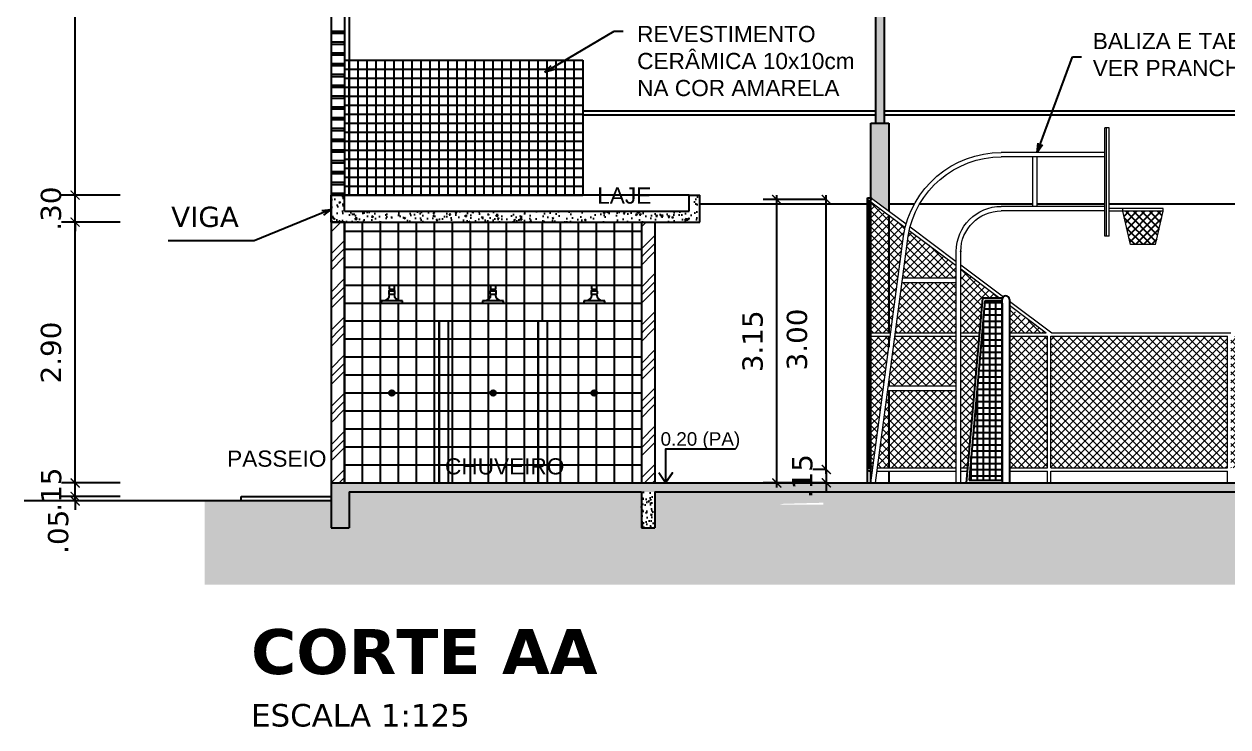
# Model space of a CAD drawing. Header units: inches. Extents: x -64 to 509, y -100 to 268.
# Drawn here: x -11.22 to 2.16, y -71.11 to -63.29 of the extents above; entities that cross this region are included whole.
import ezdxf
from ezdxf.enums import TextEntityAlignment as Align

# ---------------------------------------------------------------- set-up
doc = ezdxf.new("R2010")
doc.units = ezdxf.units.IN
doc.header["$MEASUREMENT"] = 0
doc.header["$PDMODE"] = 35
for name, color, linetype in [('0_COR', 1, 'Continuous'), ('ALAMBRADO', 2, 'Continuous'), ('ALVENARIA', 4, 'Continuous'), ('ARQ_ALVENARIA', 1, 'Continuous'), ('ARQ_COBERTA', 2, 'Continuous'), ('ARQ_HIDRO', 4, 'Continuous'), ('ARQ_REBOCO', 4, 'Continuous'), ('ARQ_VISTA0', 8, 'Continuous'), ('ARQ_VISTA1', 1, 'Continuous'), ('COTA', 1, 'Continuous'), ('COTAS', 1, 'Continuous'), ('ESQUADRIA', 2, 'Continuous'), ('HACHURA', 1, 'Continuous'), ('LINHA', 1, 'Continuous'), ('Nivel', 2, 'Continuous'), ('TXAMB', 2, 'Continuous'), ('VISTA', 1, 'Continuous'), ('VISTA2', 3, 'Continuous')]:
    doc.layers.add(name, color=color, linetype=linetype)
doc.layers.add('HAT', color=8, linetype='Continuous', lineweight=15)
doc.styles.add('AMB125', font='verdana.ttf')
doc.styles.add('ARIAL', font='arial.ttf')
doc.styles.add('ROMANS', font='arial.ttf')
doc.styles.get("Standard").update_dxf_attribs({"font": 'verdana.ttf'})
doc.dimstyles.new('COTA125$0', dxfattribs={"dimtxt": 0.225, "dimasz": 0.1, "dimexe": 0.15, "dimexo": 0.5, "dimgap": 0.15, "dimtad": 1, "dimzin": 4, "dimdsep": 46, "dimtxsty": 'AMB125', "dimblk": 'ARCHTICK', "dimcen": -0.1, "dimdle": 0.05, "dimclrd": 256, "dimclre": 256, "dimclrt": 3, "dimadec": 0, "dimazin": 0, "dimtfac": 1, "dimtix": 1, "dimtmove": 2, "dimatfit": 3, "dimldrblk": 'OPEN30', "dimfxl": 0.5, "dimfxlon": 1, "dimtvp": 0.5, "dimtfillclr": 2, "dimtolj": 1, "dimtzin": 4, "dimarcsym": 0})
doc.dimstyles.new('COTA125$7', dxfattribs={"dimtxt": 0.225, "dimasz": 0.1, "dimexe": 0.15, "dimexo": 0.5, "dimgap": 0.15, "dimtad": 1, "dimzin": 4, "dimdsep": 46, "dimtxsty": 'AMB125', "dimblk": 'ARCHTICK', "dimcen": -0.1, "dimdle": 0.05, "dimclrd": 256, "dimclre": 256, "dimclrt": 3, "dimadec": 0, "dimazin": 0, "dimtfac": 1, "dimtix": 1, "dimtmove": 2, "dimatfit": 3, "dimldrblk": 'OPEN30', "dimfxl": 0.5, "dimfxlon": 1, "dimtvp": 0.5, "dimtfillclr": 2, "dimtolj": 1, "dimtzin": 4, "dimarcsym": 0})

# ---------------------------------------------------------------- blocks, each defined once
blk = doc.blocks.new('_ArchTick')
at = {"color": 0, "linetype": 'ByBlock', "const_width": 0.15}
blk.add_lwpolyline([(-0.5, -0.5), (0.5, 0.5)], dxfattribs=at)
blk = doc.blocks.new('*D243')
at = {"layer": 'COTA', "lineweight": -2, "transparency": 16777216}
for p, q in [((-2.302, -68.243), (-2.452, -68.243)), ((-2.302, -68.243), (-2.302, -68.143)), ((-2.302, -68.243), (-2.302, -68.393)), ((-2.302, -68.393), (-2.452, -68.393)), ((-2.302, -68.393), (-2.302, -68.493))]:
    blk.add_line(p, q, dxfattribs=at)
at = {"layer": 'DEFPOINTS', "color": 0, "transparency": 16777216}
for p in [(-1.826, -68.243), (-2.302, -68.393), (-1.826, -68.393)]:
    blk.add_point(p, dxfattribs=at)
at = {"layer": 'COTA', "lineweight": -2, "transparency": 16777216, "xscale": 0.1, "yscale": 0.1, "zscale": 0.1}
for p, rotation in [((-2.302, -68.243), 270), ((-2.302, -68.393), 90)]:
    blk.add_blockref('_ArchTick', p, dxfattribs=dict(at, rotation=rotation))
at = {"layer": 'COTA', "color": 2, "transparency": 16777216, "insert": (-2.568, -68.318), "char_height": 0.225, "attachment_point": 5, "rotation": 90, "style": 'AMB125'}
blk.add_mtext('\\A1;.15', dxfattribs=at)
blk = doc.blocks.new('_Open30')
at = {"color": 0, "linetype": 'ByBlock', "lineweight": -2}
for p, q in [((-1, 0.27), (0, 0)), ((0, 0), (-1, -0.27)), ((0, 0), (-1, 0))]:
    blk.add_line(p, q, dxfattribs=at)
blk = doc.blocks.new('*D244')
at = {"layer": 'COTA', "lineweight": -2, "transparency": 16777216}
for p, q in [((-2.302, -65.242), (-2.452, -65.242)), ((-2.302, -68.293), (-2.302, -65.192)), ((-2.302, -68.243), (-2.452, -68.243))]:
    blk.add_line(p, q, dxfattribs=at)
at = {"layer": 'DEFPOINTS', "color": 0, "transparency": 16777216}
for p in [(-2.302, -65.242), (-1.824, -65.242), (-1.826, -68.243)]:
    blk.add_point(p, dxfattribs=at)
at = {"layer": 'COTA', "lineweight": -2, "transparency": 16777216, "xscale": 0.1, "yscale": 0.1, "zscale": 0.1}
for p, rotation in [((-2.302, -65.242), 90), ((-2.302, -68.243), 270)]:
    blk.add_blockref('_ArchTick', p, dxfattribs=dict(at, rotation=rotation))
at = {"layer": 'COTA', "color": 2, "transparency": 16777216, "insert": (-2.627, -66.798), "char_height": 0.225, "attachment_point": 5, "rotation": 90, "style": 'AMB125'}
blk.add_mtext('\\A1;3.00', dxfattribs=at)
blk = doc.blocks.new('*D245')
at = {"layer": 'COTA', "lineweight": -2, "transparency": 16777216}
for p, q in [((-2.353, -65.242), (-3.003, -65.242)), ((-2.853, -68.443), (-2.853, -65.192)), ((-2.353, -68.393), (-3.003, -68.393))]:
    blk.add_line(p, q, dxfattribs=at)
at = {"layer": 'DEFPOINTS', "color": 0, "transparency": 16777216}
for p in [(-2.853, -65.242), (-1.824, -65.242), (-1.844, -68.393)]:
    blk.add_point(p, dxfattribs=at)
at = {"layer": 'COTA', "lineweight": -2, "transparency": 16777216, "xscale": 0.1, "yscale": 0.1, "zscale": 0.1}
for p, rotation in [((-2.853, -65.242), 90), ((-2.853, -68.393), 270)]:
    blk.add_blockref('_ArchTick', p, dxfattribs=dict(at, rotation=rotation))
at = {"layer": 'COTA', "color": 2, "transparency": 16777216, "insert": (-3.12, -66.818), "char_height": 0.225, "attachment_point": 5, "rotation": 90, "style": 'AMB125'}
blk.add_mtext('\\A1;3.15', dxfattribs=at)
blk = doc.blocks.new('*D277')
at = {"layer": 'COTA', "lineweight": -2, "transparency": 16777216}
for p, q in [((-10.653, -68.543), (-10.653, -68.443)), ((-10.153, -68.543), (-10.803, -68.543)), ((-10.153, -68.593), (-10.803, -68.593)), ((-10.653, -68.593), (-10.653, -68.543)), ((-10.653, -68.593), (-10.653, -68.693))]:
    blk.add_line(p, q, dxfattribs=at)
at = {"layer": 'DEFPOINTS', "color": 0, "transparency": 16777216}
for p in [(-10.653, -68.543), (-8.807, -68.543), (-8.807, -68.593)]:
    blk.add_point(p, dxfattribs=at)
at = {"layer": 'COTA', "lineweight": -2, "transparency": 16777216, "xscale": 0.1, "yscale": 0.1, "zscale": 0.1}
for p, rotation in [((-10.653, -68.543), 270), ((-10.653, -68.593), 90)]:
    blk.add_blockref('_ArchTick', p, dxfattribs=dict(at, rotation=rotation))
at = {"layer": 'COTA', "color": 2, "transparency": 16777216, "insert": (-10.84, -68.936), "char_height": 0.225, "attachment_point": 5, "rotation": 90, "style": 'AMB125'}
blk.add_mtext('\\A1;.05', dxfattribs=at)
blk = doc.blocks.new('*D278')
at = {"layer": 'COTA', "lineweight": -2, "transparency": 16777216}
for p, q in [((-10.653, -68.393), (-10.653, -68.293)), ((-10.153, -68.393), (-10.803, -68.393)), ((-10.653, -68.543), (-10.653, -68.393)), ((-10.153, -68.543), (-10.803, -68.543)), ((-10.653, -68.543), (-10.653, -68.643))]:
    blk.add_line(p, q, dxfattribs=at)
at = {"layer": 'DEFPOINTS', "color": 0, "transparency": 16777216}
for p in [(-10.653, -68.393), (-7.807, -68.393), (-8.807, -68.543)]:
    blk.add_point(p, dxfattribs=at)
at = {"layer": 'COTA', "lineweight": -2, "transparency": 16777216, "xscale": 0.1, "yscale": 0.1, "zscale": 0.1}
for p, rotation in [((-10.653, -68.393), 270), ((-10.653, -68.543), 90)]:
    blk.add_blockref('_ArchTick', p, dxfattribs=dict(at, rotation=rotation))
at = {"layer": 'COTA', "color": 2, "transparency": 16777216, "insert": (-10.918, -68.468), "char_height": 0.225, "attachment_point": 5, "rotation": 90, "style": 'AMB125'}
blk.add_mtext('\\A1;.15', dxfattribs=at)
blk = doc.blocks.new('*D279')
at = {"layer": 'COTA', "lineweight": -2, "transparency": 16777216}
for p, q in [((-10.153, -65.493), (-10.803, -65.493)), ((-10.653, -68.443), (-10.653, -65.443)), ((-10.153, -68.393), (-10.803, -68.393))]:
    blk.add_line(p, q, dxfattribs=at)
at = {"layer": 'DEFPOINTS', "color": 0, "transparency": 16777216}
for p in [(-10.653, -65.493), (-7.807, -65.493), (-7.807, -68.393)]:
    blk.add_point(p, dxfattribs=at)
at = {"layer": 'COTA', "lineweight": -2, "transparency": 16777216, "xscale": 0.1, "yscale": 0.1, "zscale": 0.1}
for p, rotation in [((-10.653, -65.493), 90), ((-10.653, -68.393), 270)]:
    blk.add_blockref('_ArchTick', p, dxfattribs=dict(at, rotation=rotation))
at = {"layer": 'COTA', "color": 2, "transparency": 16777216, "insert": (-10.92, -66.943), "char_height": 0.225, "attachment_point": 5, "rotation": 90, "style": 'AMB125'}
blk.add_mtext('\\A1;2.90', dxfattribs=at)
blk = doc.blocks.new('*D280')
at = {"layer": 'COTA', "lineweight": -2, "transparency": 16777216}
for p, q in [((-10.653, -65.193), (-10.653, -65.093)), ((-10.153, -65.193), (-10.803, -65.193)), ((-10.653, -65.493), (-10.653, -65.193)), ((-10.153, -65.493), (-10.803, -65.493)), ((-10.653, -65.493), (-10.653, -65.593))]:
    blk.add_line(p, q, dxfattribs=at)
at = {"layer": 'DEFPOINTS', "color": 0, "transparency": 16777216}
for p in [(-10.653, -65.193), (-7.807, -65.193), (-7.807, -65.493)]:
    blk.add_point(p, dxfattribs=at)
at = {"layer": 'COTA', "lineweight": -2, "transparency": 16777216, "xscale": 0.1, "yscale": 0.1, "zscale": 0.1}
for p, rotation in [((-10.653, -65.193), 270), ((-10.653, -65.493), 90)]:
    blk.add_blockref('_ArchTick', p, dxfattribs=dict(at, rotation=rotation))
at = {"layer": 'COTA', "color": 2, "transparency": 16777216, "insert": (-10.92, -65.343), "char_height": 0.225, "attachment_point": 5, "rotation": 90, "style": 'AMB125'}
blk.add_mtext('\\A1;.30', dxfattribs=at)
blk = doc.blocks.new('*D281')
at = {"layer": 'COTA', "lineweight": -2, "transparency": 16777216}
for p, q in [((-10.653, -65.243), (-10.653, -59.52)), ((-10.153, -59.57), (-10.803, -59.57)), ((-10.153, -65.193), (-10.803, -65.193))]:
    blk.add_line(p, q, dxfattribs=at)
at = {"layer": 'DEFPOINTS', "color": 0, "transparency": 16777216}
for p in [(-10.653, -59.57), (-7.807, -59.57), (-7.807, -65.193)]:
    blk.add_point(p, dxfattribs=at)
at = {"layer": 'COTA', "lineweight": -2, "transparency": 16777216, "xscale": 0.1, "yscale": 0.1, "zscale": 0.1}
for p, rotation in [((-10.653, -59.57), 90), ((-10.653, -65.193), 270)]:
    blk.add_blockref('_ArchTick', p, dxfattribs=dict(at, rotation=rotation))
at = {"layer": 'COTA', "color": 2, "transparency": 16777216, "insert": (-10.92, -62.381), "char_height": 0.225, "attachment_point": 5, "rotation": 90, "style": 'AMB125'}
blk.add_mtext('\\A1;5.62', dxfattribs=at)
blk = doc.blocks.new('tabela vista')
at = {"layer": 'COTAS'}
h = blk.add_hatch(dxfattribs=at)
h.set_pattern_fill('ANSI37', color=256, scale=0.5, style=0)
h.set_pattern_definition([(45, (107.18712, -45.548095), (-0.044194174, 0.044194174), []), (135, (107.18712, -45.548095), (-0.044194174, -0.044194174), [])])
h.paths.add_polyline_path([(-2.165, 2.65), (-1.885, 2.65), (-1.8, 3.02), (-2.25, 3.02)])
for points in [[(0.002, 2.575), (0, 2.575), (0, 2.577, 0.414214), (-0.002, 2.575, 1)], [(0, 2.577), (0, 2.575), (0.002, 2.575, 0.414214)]]:
    blk.add_hatch(color=256, dxfattribs=at).paths.add_polyline_path(points)
at = {"color": 2}
for p, q in [((-1.65, 3.95), (-1.6, 3.95)), ((-1.65, 2.745), (-1.65, 3.95)), ((-1.62, 2.745), (-1.62, 3.95)), ((-1.6, 2.745), (-1.6, 3.95)), ((-1.6, 3.675), (-0.45, 3.675)), ((-1.6, 3.625), (-0.45, 3.625)), ((-0.85, 3.075), (-0.85, 3.625)), ((-0.8, 3.075), (-0.8, 3.625)), ((-2.25, 3.05), (-1.65, 3.05)), ((-2.25, 3.02), (-2.25, 3.05)), ((-2.25, 3.02), (-1.65, 3.02)), ((-2.165, 2.65), (-2.25, 3.02)), ((-1.885, 2.65), (-1.8, 3.02)), ((-1.8, 3.02), (-1.8, 3.05)), ((-1.6, 3.075), (-0.45, 3.075)), ((-1.6, 3.025), (-0.45, 3.025)), ((-1.65, 2.745), (-1.6, 2.745)), ((0.95, 0), (0.586, 2.745)), ((1, 0), (0.637, 2.745)), ((-2.165, 2.65), (-1.885, 2.65)), ((0, 0), (0, 2.575)), ((0.05, 0), (0.05, 2.575)), ((0.05, 2.275), (0.648, 2.275)), ((0.05, 2.225), (0.655, 2.225)), ((0.05, 1.075), (0.808, 1.075)), ((0.05, 1.025), (0.814, 1.025))]:
    blk.add_line(p, q, dxfattribs=at)
for radius, start in [(1.1, 8.8904), (1.05, 9.3175), (0.5, 0), (0.45, 0)]:
    blk.add_arc((-0.45, 2.575), radius, start, 90, dxfattribs=at)
at = {"layer": 'COTAS'}
blk.add_circle((0, 2.575), 0.002, dxfattribs=at)

msp = doc.modelspace()

# ---------------------------------------------------------------- hatches: boundary and pattern name
at = {"layer": '0_COR'}
h = msp.add_hatch(color=40, dxfattribs=at)
h.paths.add_polyline_path([(-1.66, -61.894), (-1.754, -61.894), (-1.754, -64.393), (-1.66, -64.393)])
h.paths.add_polyline_path([(-1.66, -60.27), (-1.754, -60.27), (-1.754, -61.393), (-1.66, -61.393)])
h.paths.add_polyline_path([(-1.66, -59.57), (-1.754, -59.57), (-1.754, -59.77), (-1.66, -59.77)])
msp.add_hatch(color=40, dxfattribs=at).paths.add_polyline_path([(-1.607, -65.369), (-1.606, -64.393), (-1.807, -64.393), (-1.806, -65.224)])
at = {"layer": 'ALVENARIA'}
h = msp.add_hatch(dxfattribs=at)
h.set_pattern_fill('_USER', color=1, scale=0.1, style=0, double=1, pattern_type=0)
h.set_pattern_definition([(180, (-5.0068, -63.69252), (0, 0.1), []), (90, (-5.0068, -63.69252), (0.1, 6e-18), [])])
h.paths.add_polyline_path([(-7.657, -63.693), (-5.007, -63.693), (-5.007, -65.193), (-7.657, -65.193)])
at = {"layer": 'ARQ_COBERTA'}
h = msp.add_hatch(dxfattribs=at)
h.set_pattern_fill('_USER', color=251, scale=0.2, style=0, double=1, pattern_type=0)
h.set_pattern_definition([(0, (-7.6568, -68.39252), (0, 0.2), []), (90, (-7.6568, -68.39252), (-0.2, 1e-17), [])])
h.paths.add_polyline_path([(-6.607, -66.593), (-6.507, -66.593), (-6.507, -68.393), (-5.507, -68.393), (-5.507, -66.593), (-5.407, -66.593), (-5.407, -68.393), (-4.357, -68.393), (-4.357, -65.493), (-7.657, -65.493), (-7.657, -68.393), (-6.607, -68.393)])
h.paths.add_polyline_path([(-7.015, -66.369), (-7.015, -66.388, -0.414214), (-7.019, -66.393), (-7.244, -66.393, -0.414214), (-7.249, -66.388), (-7.249, -66.369), (-7.231, -66.369, 0.414214), (-7.156, -66.294), (-7.161, -66.294, -0.414214), (-7.166, -66.289), (-7.166, -66.262, -0.414214), (-7.161, -66.257), (-7.151, -66.257), (-7.151, -66.245), (-7.156, -66.245, -0.414214), (-7.161, -66.24), (-7.161, -66.196), (-7.102, -66.196), (-7.102, -66.24, -0.414214), (-7.107, -66.245), (-7.112, -66.245), (-7.112, -66.257), (-7.102, -66.257, -0.414214), (-7.097, -66.262), (-7.097, -66.289, -0.414214), (-7.102, -66.294), (-7.107, -66.294, 0.414214), (-7.032, -66.369)], flags=16)
h.paths.add_polyline_path([(-6.124, -66.369), (-6.106, -66.369, 0.414214), (-6.031, -66.294), (-6.036, -66.294, -0.414214), (-6.041, -66.289), (-6.041, -66.262, -0.414214), (-6.036, -66.257), (-6.026, -66.257), (-6.026, -66.245), (-6.031, -66.245, -0.414214), (-6.036, -66.24), (-6.036, -66.196), (-5.977, -66.196), (-5.977, -66.24, -0.414214), (-5.982, -66.245), (-5.987, -66.245), (-5.987, -66.257), (-5.977, -66.257, -0.414214), (-5.972, -66.262), (-5.972, -66.289, -0.414214), (-5.977, -66.294), (-5.982, -66.294, 0.414214), (-5.907, -66.369), (-5.89, -66.369), (-5.89, -66.388, -0.414214), (-5.894, -66.393), (-6.119, -66.393, -0.414214), (-6.124, -66.388)], flags=16)
h.paths.add_polyline_path([(-4.999, -66.369), (-4.981, -66.369, 0.414214), (-4.906, -66.294), (-4.911, -66.294, -0.414214), (-4.916, -66.289), (-4.916, -66.262, -0.414214), (-4.911, -66.257), (-4.901, -66.257), (-4.901, -66.245), (-4.906, -66.245, -0.414214), (-4.911, -66.24), (-4.911, -66.196), (-4.852, -66.196), (-4.852, -66.24, -0.414214), (-4.857, -66.245), (-4.862, -66.245), (-4.862, -66.257), (-4.852, -66.257, -0.414214), (-4.847, -66.262), (-4.847, -66.289, -0.414214), (-4.852, -66.294), (-4.857, -66.294, 0.414214), (-4.782, -66.369), (-4.765, -66.369), (-4.765, -66.388, -0.414214), (-4.769, -66.393), (-4.994, -66.393, -0.414214), (-4.999, -66.388)], flags=16)
h = msp.add_hatch(dxfattribs=at)
h.set_pattern_fill('_USER', color=256, scale=0.2, style=0, double=1, pattern_type=0)
h.set_pattern_definition([(0, (-6.6068, -68.39252), (0, 0.2), []), (90, (-6.6068, -68.39252), (-0.2, 1e-17), [])])
h.paths.add_polyline_path([(-6.507, -66.593), (-6.607, -66.593), (-6.607, -68.393), (-6.507, -68.393)])
h = msp.add_hatch(dxfattribs=at)
h.set_pattern_fill('_USER', color=256, scale=0.2, style=0, double=1, pattern_type=0)
h.set_pattern_definition([(0, (-5.5068, -68.39252), (0, 0.2), []), (90, (-5.5068, -68.39252), (-0.2, 1e-17), [])])
h.paths.add_polyline_path([(-5.407, -66.593), (-5.507, -66.593), (-5.507, -68.393), (-5.407, -68.393)])
at = {"layer": 'COTAS'}
h = msp.add_hatch(dxfattribs=at)
h.set_pattern_fill('ANSI37', color=256, scale=0.55, angle=45, style=0)
h.set_pattern_definition([(90, (-0.34714, -68.31271), (0.06875, 1e-17), []), (7e-15, (-0.34714, -68.31271), (1e-17, -0.06875), [])])
h.paths.add_polyline_path([(-0.714, -68.363), (-0.539, -66.368), (-0.347, -66.368), (-0.347, -68.363)])
at = {"layer": 'HACHURA'}
h = msp.add_hatch(dxfattribs=at)
h.set_pattern_fill('AR-CONC', color=1, scale=0.025, style=0)
h.set_pattern_definition([(50, (-7.80714, -65.49252), (0.179315, -0.01569), [0.01875, -0.20625]), (355, (-7.80714, -65.49252), (-0.03469, 0.18805), [0.015, -0.165]), (100.45, (-7.7922, -65.49383), (0.14463, 0.17236), [0.015935, -0.175286]), (46.18, (-7.80714, -65.44252), (0.26681, -0.04138), [0.02813, -0.30938]), (96.64, (-7.7849, -65.44597), (0.23367, 0.24353), [0.0239, -0.26293]), (351.18, (-7.80714, -65.44252), (0.23367, 0.24353), [0.0225, -0.2475]), (21, (-7.78214, -65.45502), (0.14923, -0.100655), [0.01875, -0.20625]), (326, (-7.78214, -65.45502), (0.06083, 0.18129), [0.015, -0.165]), (71.45, (-7.7697, -65.4634), (0.21006, 0.08063), [0.015935, -0.175286]), (37.5, (-7.80714, -65.49252), (0.00304, 0.083223), [0, -0.163, 0, -0.1675, 0, -0.165625]), (7.5, (-7.80714, -65.49252), (0.065767, 0.098603), [0, -0.0955, 0, -0.15925, 0, -0.063125]), (327.5, (-7.86289, -65.49252), (0.133456, -0.005639), [0, -0.0625, 0, -0.195, 0, -0.25875]), (317.5, (-7.88789, -65.49252), (0.145797, 0.025026), [0, -0.08125, 0, -0.1295, 0, -0.18375])])
h.paths.add_polyline_path([(-7.657, -65.193), (-7.807, -65.193), (-7.807, -65.493), (-7.657, -65.493)])
h = msp.add_hatch(dxfattribs=at)
h.set_pattern_fill('AR-CONC', color=1, scale=0.025, style=0)
h.set_pattern_definition([(50, (-29.65685, -17.3173), (0.17931505, -0.01568803), [0.01875, -0.20625]), (355, (-29.65685, -17.3173), (-0.03468783, 0.18804803), [0.015, -0.165]), (100.4514, (-29.6419, -17.3186), (0.14462735, 0.1723599), [0.01593505, -0.1752855]), (46.1842, (-29.65685, -17.2673), (0.2668103, -0.04137975), [0.028125, -0.309375]), (96.6356, (-29.63461, -17.27075), (0.2336657, 0.2435295), [0.0239026, -0.2629282]), (351.1842, (-29.65685, -17.2673), (0.2336655, 0.2435297), [0.0225, -0.2475]), (21, (-29.63185, -17.2798), (0.14922676, -0.10065472), [0.01875, -0.20625]), (326, (-29.63185, -17.2798), (0.06082883, 0.1812875), [0.015, -0.165]), (71.4514, (-29.61941, -17.28818), (0.21005566, 0.0806326), [0.01593505, -0.1752855]), (37.5, (-29.65685, -17.3173), (0.003039964, 0.08322346), [0, -0.163, 0, -0.1675, 0, -0.165625]), (7.5, (-29.65685, -17.3173), (0.06576738, 0.09860293), [0, -0.0955, 0, -0.15925, 0, -0.063125]), (327.5, (-29.7126, -17.3173), (0.13345561, -0.00563872), [0, -0.0625, 0, -0.195, 0, -0.25875]), (317.5, (-29.7376, -17.3173), (0.14579654, 0.02502625), [0, -0.08125, 0, -0.1295, 0, -0.18375])])
h.paths.add_polyline_path([(-3.707, -65.193), (-3.827, -65.193), (-3.827, -65.373), (-7.657, -65.373), (-7.657, -65.493), (-3.707, -65.493)])
h = msp.add_hatch(dxfattribs=at)
h.set_pattern_fill('EARTH', color=252, angle=45, style=0)
h.set_pattern_definition([(45, (-9.2141, -69.5245), (3e-17, 0.3535534), [0.25, -0.25]), (45, (-9.2804, -69.4582), (3e-17, 0.3535534), [0.25, -0.25]), (45, (-9.3467, -69.39191), (3e-17, 0.3535534), [0.25, -0.25]), (135, (-9.3467, -69.34772), (-0.3535534, 6e-17), [0.25, -0.25]), (135, (-9.2804, -69.28143), (-0.3535534, 6e-17), [0.25, -0.25]), (135, (-9.2141, -69.21514), (-0.3535534, 6e-17), [0.25, -0.25])])
h.paths.add_polyline_path([(-2.336, -68.635), (-2.336, -68.613), (-2.778, -68.625), (-2.825, -68.635)], flags=16)
h.paths.add_polyline_path([(-4.207, -68.493), (-4.207, -68.893), (-4.357, -68.893), (-4.357, -68.493), (-7.607, -68.493), (-7.607, -68.893), (-7.807, -68.893), (-7.807, -68.593), (-9.214, -68.593), (-9.214, -69.524), (30.079, -69.524), (30.079, -68.593), (28.393, -68.593), (28.393, -68.893), (28.193, -68.893), (28.193, -68.493)])
h = msp.add_hatch(dxfattribs=at)
h.set_pattern_fill('AR-CONC', color=1, scale=0.02, style=0)
h.set_pattern_definition([(50, (-7.80714, -68.89252), (0.14345204, -0.01255043), [0.015, -0.165]), (355, (-7.80714, -68.89252), (-0.02775027, 0.1504384), [0.012, -0.132]), (100.4514, (-7.79519, -68.89357), (0.1157019, 0.1378879), [0.01274804, -0.1402284]), (46.1842, (-7.80714, -68.85252), (0.2134482, -0.0331038), [0.0225, -0.2475]), (96.6356, (-7.78935, -68.85528), (0.1869325, 0.1948236), [0.019122, -0.2103426]), (351.1842, (-7.80714, -68.85252), (0.1869324, 0.1948237), [0.018, -0.198]), (21, (-7.78714, -68.86252), (0.1193814, -0.08052378), [0.015, -0.165]), (326, (-7.78714, -68.86252), (0.04866307, 0.14503), [0.012, -0.132]), (71.4514, (-7.77719, -68.86923), (0.1680445, 0.0645061), [0.01274804, -0.1402284]), (37.5, (-7.80714, -68.89252), (0.00243197, 0.06657877), [0, -0.1304, 0, -0.134, 0, -0.1325]), (7.5, (-7.80714, -68.89252), (0.05261391, 0.07888234), [0, -0.0764, 0, -0.1274, 0, -0.0505]), (327.5, (-7.85174, -68.89252), (0.10676449, -0.004510974), [0, -0.05, 0, -0.156, 0, -0.207]), (317.5, (-7.87174, -68.89252), (0.11663723, 0.020021), [0, -0.065, 0, -0.1036, 0, -0.147])])
h.paths.add_polyline_path([(28.193, -68.893), (28.393, -68.893), (28.393, -68.393), (-7.807, -68.393), (-7.807, -68.893), (-7.607, -68.893), (-7.607, -68.493), (28.193, -68.493)])
h = msp.add_hatch(dxfattribs=at)
h.set_pattern_fill('AR-CONC', color=1, scale=0.02, style=0)
h.set_pattern_definition([(50, (0, 0), (0.14345204, -0.01255043), [0.015, -0.165]), (355, (0, 0), (-0.02775027, 0.15043843), [0.012, -0.132]), (100.45144, (0.01195, -0.00105), (0.11570177, 0.137888), [0.01274804, -0.14022842]), (46.1842, (0, 0.04), (0.21344827, -0.03310386), [0.0225, -0.2475]), (96.63564, (0.01779, 0.03724), (0.1869324, 0.1948237), [0.0191221, -0.21034275]), (351.18416, (0, 0.04), (0.1869324, 0.1948237), [0.018, -0.198]), (21, (0.02, 0.03), (0.11938141, -0.08052378), [0.015, -0.165]), (326, (0.02, 0.03), (0.04866307, 0.14503), [0.012, -0.132]), (71.45144, (0.02995, 0.02329), (0.16804448, 0.06450623), [0.01274804, -0.14022842]), (37.5, (0, 0), (0.00243197, 0.06657877), [0, -0.1304, 0, -0.134, 0, -0.1325]), (7.5, (0, 0), (0.05261391, 0.07888234), [0, -0.0764, 0, -0.1274, 0, -0.0505]), (327.5, (-0.0446, 0), (0.106764487, -0.004510974), [0, -0.05, 0, -0.156, 0, -0.207]), (317.5, (-0.0646, 0), (0.11663723, 0.020021), [0, -0.065, 0, -0.1036, 0, -0.147])])
h.paths.add_polyline_path([(-4.207, -68.493), (-4.357, -68.493), (-4.357, -68.893), (-4.207, -68.893)])
at = {"layer": 'HAT'}
h = msp.add_hatch(dxfattribs=at)
h.set_pattern_fill('ANSI37', color=162, scale=0.5, style=0)
h.paths.add_polyline_path([(4.119, -66.761), (2.193, -66.761), (2.193, -68.224), (4.119, -68.224)])
h.paths.add_polyline_path([(6.082, -66.761), (4.156, -66.761), (4.156, -68.224), (6.082, -68.224)])
h.paths.add_polyline_path([(8.045, -66.761), (6.119, -66.761), (6.119, -68.224), (8.045, -68.224)])
h.paths.add_polyline_path([(10.008, -66.761), (8.082, -66.761), (8.082, -68.224), (10.008, -68.224)])
h.paths.add_polyline_path([(11.971, -66.761), (10.393, -66.761), (10.393, -68.224), (11.971, -68.224)])
h.paths.add_polyline_path([(10.393, -66.761), (10.045, -66.761), (10.045, -68.224), (10.393, -68.224)])
h.paths.add_polyline_path([(13.935, -66.761), (12.008, -66.761), (12.008, -68.224), (13.935, -68.224)])
h.paths.add_polyline_path([(15.898, -66.761), (13.971, -66.761), (13.971, -68.224), (15.898, -68.224)])
h.paths.add_polyline_path([(17.861, -66.761), (15.935, -66.761), (15.935, -68.224), (17.861, -68.224)])
h.paths.add_polyline_path([(19.824, -66.761), (17.898, -66.761), (17.898, -68.224), (19.824, -68.224)])
h.paths.add_polyline_path([(21.787, -66.761), (19.861, -66.761), (19.861, -68.224), (21.787, -68.224)])
h.paths.add_polyline_path([(23.75, -66.761), (21.824, -66.761), (21.824, -68.224), (23.75, -68.224)])
h.paths.add_polyline_path([(25.713, -66.761), (23.787, -66.761), (23.787, -68.224), (25.713, -68.224)])
h.paths.add_polyline_path([(26.693, -66.761), (25.75, -66.761), (25.75, -68.224), (26.693, -68.224)])
h.paths.add_polyline_path([(2.156, -68.224), (2.156, -66.761), (0.193, -66.761), (0.193, -68.224)])
h.paths.add_polyline_path([(10.327, -67.764), (11.64, -67.764), (11.64, -68.096), (10.327, -68.096)])
h.paths.add_polyline_path([(14.734, -68.072), (15.718, -68.072), (15.718, -67.778), (14.734, -67.778)], flags=16)
h.paths.add_polyline_path([(-0.267, -66.445), (-0.267, -66.724), (0.143, -66.724)])
h.paths.add_polyline_path([(-1.462, -66.168), (-1.456, -66.118), (-0.857, -66.118), (-0.857, -66.168)], flags=17)
h.paths.add_polyline_path([(-0.807, -66.014), (-0.807, -66.723), (-0.601, -66.723), (-0.567, -66.338), (-0.374, -66.338)])
edge = h.paths.add_edge_path()
edge.add_arc((-0.357, -65.818), 1.1, 166.029, 171.1096)
edge.add_line((-1.444, -65.648), (-1.586, -66.724))
edge.add_line((-1.586, -66.724), (-1.807, -66.724))
edge.add_line((-1.807, -66.724), (-1.807, -65.266))
edge.add_line((-1.807, -65.266), (-1.425, -65.552))
edge = h.paths.add_edge_path()
edge.add_arc((-0.357, -65.818), 1.05, 167.1816, 170.6825)
edge.add_line((-1.393, -65.648), (-1.536, -66.724))
edge.add_line((-1.536, -66.724), (-0.857, -66.723))
edge.add_line((-0.857, -66.723), (-0.857, -65.976))
edge.add_line((-0.857, -65.976), (-1.381, -65.585))
h.paths.add_polyline_path([(27.977, -66.761), (28.171, -68.224), (28.193, -68.224), (28.193, -66.761)])
h.paths.add_polyline_path([(27.713, -67.318), (28, -67.318), (27.927, -66.761), (27.713, -66.761)])
h.paths.add_polyline_path([(28.007, -67.368), (27.713, -67.368), (27.713, -68.224), (28.121, -68.224)])
h.paths.add_polyline_path([(27.193, -68.224), (27.193, -66.761), (27.04, -66.761), (27.168, -68.224)])
h.paths.add_polyline_path([(27.243, -67.368), (27.243, -68.224), (27.676, -68.224), (27.676, -67.368)])
h.paths.add_polyline_path([(27.243, -66.761), (27.243, -67.318), (27.676, -67.318), (27.676, -66.761)])
h = msp.add_hatch(dxfattribs=at)
h.set_pattern_fill('GOST_GROUND', color=256, scale=0.03, style=0)
h.set_pattern_definition([(45, (-7.80714, -68.39272), (0.424264, -3e-17), [0.6]), (45, (-7.71714, -68.39272), (0.424264, -3e-17), [0.6]), (45, (-7.62714, -68.39272), (0.424264, -3e-17), [0.6])])
h.paths.add_polyline_path([(-4.207, -65.493), (-4.357, -65.493), (-4.357, -68.393), (-4.207, -68.393)])
h.paths.add_polyline_path([(-7.807, -68.393), (-7.657, -68.393), (-7.657, -65.493), (-7.807, -65.493)])
h = msp.add_hatch(dxfattribs=at)
h.set_pattern_fill('ANSI37', color=162, scale=0.5, style=0)
h.paths.add_polyline_path([(-0.267, -66.761), (-0.267, -68.224), (0.156, -68.224), (0.156, -66.761)])
h.paths.add_polyline_path([(-0.807, -66.761), (-0.807, -68.224), (-0.732, -68.224), (-0.604, -66.761)])
h.paths.add_polyline_path([(-1.785, -68.224), (-1.591, -66.761), (-1.807, -66.761), (-1.807, -68.224)])
h.paths.add_polyline_path([(-1.621, -67.368), (-1.735, -68.224), (-0.857, -68.224), (-0.857, -67.368)])
h.paths.add_polyline_path([(-1.541, -66.761), (-1.615, -67.318), (-0.857, -67.318), (-0.857, -66.761)])

# ---------------------------------------------------------------- linework, layer by layer
at = {"color": 2}
for p, q in [((-0.347, -66.393), (-0.347, -66.353)), ((-0.267, -66.353), (-0.267, -68.393)), ((-0.347, -66.393), (-0.347, -68.393))]:
    msp.add_line(p, q, dxfattribs=at)
msp.add_arc((-0.307, -66.353), 0.04, 0, 180, dxfattribs=at)
at = {"layer": 'ALAMBRADO', "color": 1}
for p, q in [((-1.844, -68.393), (-1.844, -68.261)), ((-1.807, -68.393), (-1.807, -68.261)), ((-1.807, -68.393), (-1.807, -68.261))]:
    msp.add_line(p, q, dxfattribs=at)
at = {"layer": 'ALAMBRADO'}
msp.add_line((-1.807, -68.393), (-1.807, -68.261), dxfattribs=at)
at = {"layer": 'ALVENARIA', "color": 1}
for p, q in [((-7.657, -63.693), (-5.007, -63.693)), ((-5.007, -63.693), (-5.007, -65.193)), ((-3.827, -65.193), (-7.657, -65.193))]:
    msp.add_line(p, q, dxfattribs=at)
at = {"layer": 'ARQ_ALVENARIA'}
for p, q in [((-7.807, -64.311), (-7.807, -65.193)), ((-7.807, -64.311), (-7.807, -65.193)), ((-7.657, -64.311), (-7.657, -65.193)), ((-7.657, -64.311), (-7.657, -65.193))]:
    msp.add_line(p, q, dxfattribs=at)
at = {"layer": 'ARQ_COBERTA'}
for p, q in [((-6.507, -66.593), (-6.607, -66.593)), ((-6.607, -66.593), (-6.607, -68.393)), ((-6.507, -66.593), (-6.507, -68.393)), ((-5.407, -66.593), (-5.507, -66.593)), ((-5.507, -66.593), (-5.507, -68.393)), ((-5.407, -66.593), (-5.407, -68.393))]:
    msp.add_line(p, q, dxfattribs=at)
at = {"layer": 'ARQ_HIDRO', "color": 2}
for p, q in [((-7.102, -66.196), (-7.161, -66.196)), ((-7.161, -66.196), (-7.161, -66.24)), ((-7.161, -66.24), (-7.102, -66.24)), ((-7.102, -66.24), (-7.102, -66.196)), ((-5.977, -66.196), (-6.036, -66.196)), ((-6.036, -66.196), (-6.036, -66.24)), ((-6.036, -66.24), (-5.977, -66.24)), ((-5.977, -66.24), (-5.977, -66.196)), ((-4.852, -66.196), (-4.911, -66.196)), ((-4.911, -66.196), (-4.911, -66.24)), ((-4.911, -66.24), (-4.852, -66.24)), ((-4.852, -66.24), (-4.852, -66.196)), ((-7.231, -66.369), (-7.249, -66.369)), ((-7.249, -66.369), (-7.249, -66.388)), ((-7.032, -66.369), (-7.231, -66.369)), ((-7.097, -66.262), (-7.166, -66.262)), ((-7.166, -66.262), (-7.166, -66.289)), ((-7.102, -66.257), (-7.161, -66.257)), ((-7.161, -66.294), (-7.102, -66.294)), ((-7.156, -66.245), (-7.107, -66.245)), ((-7.151, -66.245), (-7.151, -66.257)), ((-7.112, -66.245), (-7.112, -66.257)), ((-7.097, -66.289), (-7.097, -66.262)), ((-7.015, -66.369), (-7.032, -66.369)), ((-7.015, -66.388), (-7.015, -66.369)), ((-6.106, -66.369), (-6.124, -66.369)), ((-6.124, -66.369), (-6.124, -66.388)), ((-5.907, -66.369), (-6.106, -66.369)), ((-5.972, -66.262), (-6.041, -66.262)), ((-6.041, -66.262), (-6.041, -66.289)), ((-5.977, -66.257), (-6.036, -66.257)), ((-6.036, -66.294), (-5.977, -66.294)), ((-6.031, -66.245), (-5.982, -66.245)), ((-6.026, -66.245), (-6.026, -66.257)), ((-5.987, -66.245), (-5.987, -66.257)), ((-5.972, -66.289), (-5.972, -66.262)), ((-5.89, -66.369), (-5.907, -66.369)), ((-5.89, -66.388), (-5.89, -66.369)), ((-4.981, -66.369), (-4.999, -66.369)), ((-4.999, -66.369), (-4.999, -66.388)), ((-4.782, -66.369), (-4.981, -66.369)), ((-4.847, -66.262), (-4.916, -66.262)), ((-4.916, -66.262), (-4.916, -66.289)), ((-4.852, -66.257), (-4.911, -66.257)), ((-4.911, -66.294), (-4.852, -66.294)), ((-4.906, -66.245), (-4.857, -66.245)), ((-4.901, -66.245), (-4.901, -66.257)), ((-4.862, -66.245), (-4.862, -66.257)), ((-4.847, -66.289), (-4.847, -66.262)), ((-4.765, -66.369), (-4.782, -66.369)), ((-4.765, -66.388), (-4.765, -66.369)), ((-7.244, -66.393), (-7.019, -66.393)), ((-6.119, -66.393), (-5.894, -66.393)), ((-4.994, -66.393), (-4.769, -66.393))]:
    msp.add_line(p, q, dxfattribs=at)
at = {"layer": 'ARQ_HIDRO', "color": 1}
for p, q in [((-7.11, -67.393), (-7.154, -67.393)), ((-7.132, -67.37), (-7.132, -67.415)), ((-5.985, -67.393), (-6.029, -67.393)), ((-6.007, -67.37), (-6.007, -67.415)), ((-4.86, -67.393), (-4.904, -67.393)), ((-4.882, -67.37), (-4.882, -67.415))]:
    msp.add_line(p, q, dxfattribs=at)
for centre, radius in [((-7.132, -67.393), 0.0311), ((-7.132, -67.393), 0.0221), ((-6.007, -67.393), 0.0311), ((-6.007, -67.393), 0.0221), ((-4.882, -67.393), 0.0311), ((-4.882, -67.393), 0.0221)]:
    msp.add_circle(centre, radius, dxfattribs=at)
at = {"layer": 'ARQ_HIDRO', "color": 2}
for centre, radius, start, end in [((-7.156, -66.24), 0.00492, 180, 270), ((-7.107, -66.24), 0.00492, 270, 0), ((-6.031, -66.24), 0.00492, 180, 270), ((-5.982, -66.24), 0.00492, 270, 0), ((-4.906, -66.24), 0.00492, 180, 270), ((-4.857, -66.24), 0.00492, 270, 0), ((-7.231, -66.294), 0.0748, 270, 0), ((-7.161, -66.262), 0.00492, 90, 180), ((-7.161, -66.289), 0.00492, 180, 270), ((-7.032, -66.294), 0.0748, 180, 270), ((-7.102, -66.262), 0.00492, 360, 90), ((-7.102, -66.289), 0.00492, 270, 360), ((-6.106, -66.294), 0.0748, 270, 0), ((-6.036, -66.262), 0.00492, 90, 180), ((-6.036, -66.289), 0.00492, 180, 270), ((-5.907, -66.294), 0.0748, 180, 270), ((-5.977, -66.262), 0.00492, 360, 90), ((-5.977, -66.289), 0.00492, 270, 360), ((-4.981, -66.294), 0.0748, 270, 0), ((-4.911, -66.262), 0.00492, 90, 180), ((-4.911, -66.289), 0.00492, 180, 270), ((-4.782, -66.294), 0.0748, 180, 270), ((-4.852, -66.262), 0.00492, 360, 90), ((-4.852, -66.289), 0.00492, 270, 360), ((-7.244, -66.388), 0.00492, 180, 270), ((-7.019, -66.388), 0.00492, 270, 360), ((-6.119, -66.388), 0.00492, 180, 270), ((-5.894, -66.388), 0.00492, 270, 360), ((-4.994, -66.388), 0.00492, 180, 270), ((-4.769, -66.388), 0.00492, 270, 360)]:
    msp.add_arc(centre, radius, start, end, dxfattribs=at)
at = {"layer": 'ARQ_REBOCO', "ltscale": 10}
for p, q in [((-7.807, -65.493), (-7.807, -65.193)), ((-7.807, -65.193), (-7.657, -65.193)), ((-7.807, -65.193), (-7.807, -65.493)), ((-7.807, -65.193), (-7.657, -65.193)), ((-7.657, -65.373), (-7.657, -65.193)), ((-7.657, -65.373), (-7.657, -65.193)), ((-3.827, -65.193), (-3.707, -65.193)), ((-3.827, -65.373), (-3.827, -65.193)), ((-3.707, -65.493), (-3.707, -65.193)), ((-7.657, -65.373), (-3.827, -65.373)), ((-7.807, -65.493), (-7.657, -65.493)), ((-7.807, -65.493), (-7.807, -68.393)), ((-7.657, -65.493), (-7.807, -65.493)), ((-7.657, -65.493), (-3.707, -65.493)), ((-7.657, -65.493), (-7.657, -68.393)), ((-4.357, -65.493), (-4.357, -68.393)), ((-4.207, -65.493), (-4.207, -68.393)), ((-7.807, -68.393), (28.393, -68.393)), ((-7.807, -68.393), (-7.807, -68.893)), ((-7.607, -68.493), (-4.357, -68.493)), ((-7.607, -68.493), (-7.607, -68.893)), ((-4.357, -68.493), (-4.357, -68.893)), ((-4.207, -68.493), (-4.207, -68.893)), ((-4.207, -68.493), (28.193, -68.493)), ((-7.807, -68.593), (-11.22, -68.593)), ((-8.807, -68.593), (-8.807, -68.543)), ((-8.807, -68.543), (-7.807, -68.543)), ((-7.807, -68.893), (-7.607, -68.893)), ((-4.357, -68.893), (-4.207, -68.893))]:
    msp.add_line(p, q, dxfattribs=at)
at = {"layer": 'ARQ_VISTA0'}
for p, q in [((-1.844, -65.293), (-3.707, -65.293)), ((-1.324, -65.293), (-1.607, -65.293)), ((-0.007, -65.293), (-1.266, -65.293)), ((0.793, -65.293), (0.043, -65.293)), ((4.193, -65.293), (0.843, -65.293))]:
    msp.add_line(p, q, dxfattribs=at)
at = {"layer": 'ARQ_VISTA1', "color": 251, "ltscale": 10}
for p, q in [((-1.754, -64.258), (-5.007, -64.258)), ((-1.754, -64.303), (-5.007, -64.303)), ((4.246, -64.258), (-1.66, -64.258)), ((4.246, -64.303), (-1.66, -64.303))]:
    msp.add_line(p, q, dxfattribs=at)
at = {"layer": 'ARQ_VISTA1', "color": 3}
msp.add_line((-1.824, -65.261), (-1.826, -68.224), dxfattribs=at)
for centre in [(-1.824, -65.242), (-1.826, -68.243)]:
    msp.add_circle(centre, 0.0184, dxfattribs=at)
at = {"layer": 'COTAS'}
for p, q in [((-0.567, -66.338), (-0.747, -68.393)), ((-0.539, -66.368), (-0.714, -68.363)), ((-0.344, -66.338), (-0.567, -66.338)), ((-0.347, -66.368), (-0.539, -66.368)), ((-0.714, -68.363), (-0.347, -68.363))]:
    msp.add_line(p, q, dxfattribs=at)
at = {"layer": 'ESQUADRIA'}
for points in [[(-7.657, -63.373), (-7.807, -63.373), (-7.807, -63.393), (-7.657, -63.393)], [(-7.657, -63.493), (-7.807, -63.493), (-7.807, -63.513), (-7.657, -63.513)], [(-7.657, -63.613), (-7.807, -63.613), (-7.807, -63.633), (-7.657, -63.633)], [(-7.657, -63.733), (-7.807, -63.733), (-7.807, -63.753), (-7.657, -63.753)], [(-7.657, -63.853), (-7.807, -63.853), (-7.807, -63.873), (-7.657, -63.873)], [(-7.657, -63.973), (-7.807, -63.973), (-7.807, -63.993), (-7.657, -63.993)], [(-7.657, -64.093), (-7.807, -64.093), (-7.807, -64.113), (-7.657, -64.113)], [(-7.657, -64.213), (-7.807, -64.213), (-7.807, -64.233), (-7.657, -64.233)], [(-7.657, -64.333), (-7.807, -64.333), (-7.807, -64.353), (-7.657, -64.353)], [(-7.657, -64.453), (-7.807, -64.453), (-7.807, -64.473), (-7.657, -64.473)], [(-7.657, -64.573), (-7.807, -64.573), (-7.807, -64.593), (-7.657, -64.593)], [(-7.657, -64.693), (-7.807, -64.693), (-7.807, -64.713), (-7.657, -64.713)], [(-7.657, -64.813), (-7.807, -64.813), (-7.807, -64.833), (-7.657, -64.833)], [(-7.657, -64.933), (-7.807, -64.933), (-7.807, -64.953), (-7.657, -64.953)], [(-7.657, -65.053), (-7.807, -65.053), (-7.807, -65.073), (-7.657, -65.073)], [(-7.657, -65.173), (-7.807, -65.173), (-7.807, -65.193), (-7.657, -65.193)]]:
    msp.add_lwpolyline(points, close=True, dxfattribs=at)
at = {"layer": 'HACHURA', "color": 251}
for p, q in [((-1.807, -68.224), (-1.806, -65.231)), ((-1.607, -65.416), (-1.607, -66.724)), ((-1.607, -66.761), (-1.607, -66.881)), ((-1.607, -67.28), (-1.607, -67.318)), ((-1.607, -67.368), (-1.607, -68.224)), ((-1.607, -68.261), (-1.607, -68.393))]:
    msp.add_line(p, q, dxfattribs=at)
at = {"layer": 'HACHURA', "color": 1}
msp.add_line((-1.807, -68.393), (-1.807, -68.261), dxfattribs=at)
at = {"layer": 'HAT'}
for p, q in [((-1.807, -65.266), (-1.425, -65.552)), ((-1.381, -65.585), (-0.857, -65.976)), ((-0.807, -66.014), (-0.374, -66.338)), ((-0.267, -66.418), (0.143, -66.724)), ((-1.807, -66.724), (-1.586, -66.724)), ((-1.807, -66.761), (-1.591, -66.761)), ((-1.541, -66.761), (-0.857, -66.761)), ((-1.536, -66.724), (-0.857, -66.724)), ((-0.807, -66.724), (-0.601, -66.724)), ((-0.807, -66.761), (-0.604, -66.761)), ((-0.267, -66.724), (0.143, -66.724)), ((-0.267, -66.761), (0.156, -66.761)), ((0.156, -68.224), (0.156, -66.761)), ((0.193, -68.224), (0.193, -66.761)), ((0.193, -68.224), (0.193, -66.761)), ((0.193, -66.761), (2.156, -66.761)), ((2.156, -68.224), (2.156, -66.761)), ((-1.807, -68.224), (-1.785, -68.224)), ((-1.735, -68.224), (-0.857, -68.224)), ((-0.807, -68.224), (-0.732, -68.224)), ((-0.267, -68.224), (0.156, -68.224)), ((0.193, -68.224), (2.156, -68.224)), ((-1.807, -68.261), (-1.79, -68.261)), ((-1.74, -68.261), (-0.857, -68.261)), ((-0.807, -68.261), (-0.736, -68.261)), ((-0.267, -68.261), (0.156, -68.261)), ((0.156, -68.393), (0.156, -68.261)), ((0.193, -68.261), (2.156, -68.261)), ((0.193, -68.393), (0.193, -68.261)), ((2.156, -68.393), (2.156, -68.261))]:
    msp.add_line(p, q, dxfattribs=at)
at = {"layer": 'HAT', "color": 1}
for p, q in [((-1.798, -65.226), (-1.414, -65.513)), ((-1.371, -65.545), (-0.857, -65.93)), ((-0.807, -65.967), (-0.333, -66.322)), ((-0.267, -66.371), (0.206, -66.724)), ((0.206, -66.724), (2.193, -66.724))]:
    msp.add_line(p, q, dxfattribs=at)
at = {"layer": 'HAT', "color": 1, "ltscale": 10}
for p, q in [((-7.11, -67.393), (-7.154, -67.393)), ((-5.985, -67.393), (-6.029, -67.393)), ((-4.86, -67.393), (-4.904, -67.393))]:
    msp.add_line(p, q, dxfattribs=at)
at = {"layer": 'LINHA'}
for p, q in [((-1.844, -68.393), (-1.844, -65.224)), ((-1.844, -65.224), (-1.804, -65.224)), ((-1.807, -66.724), (-1.807, -65.266)), ((-1.807, -68.224), (-1.807, -66.761))]:
    msp.add_line(p, q, dxfattribs=at)
msp.add_arc((-1.804, -65.234), 0.01, 53.2156, 90, dxfattribs=at)
at = {"layer": 'Nivel'}
msp.add_lwpolyline([(-3.316, -68.017), (-4.089, -68.017), (-4.089, -68.393), (-4.012, -68.282), (-4.089, -68.393), (-4.165, -68.282)], dxfattribs=at)
at = {"layer": 'VISTA', "color": 1}
for p, q in [((-7.807, -59.57), (-7.807, -64.311)), ((-7.607, -59.57), (-7.607, -65.193)), ((-7.657, -61.544), (-7.657, -64.311))]:
    msp.add_line(p, q, dxfattribs=at)
at = {"layer": 'VISTA2', "color": 2}
for p, q in [((-1.754, -61.883), (-1.754, -64.393)), ((-1.66, -61.883), (-1.66, -64.393)), ((-1.806, -65.224), (-1.806, -64.393)), ((-1.806, -64.393), (-1.606, -64.393)), ((-1.607, -64.393), (-1.607, -65.369))]:
    msp.add_line(p, q, dxfattribs=at)

# ---------------------------------------------------------------- block references
at = {"layer": 'HAT', "xscale": -1}
msp.add_blockref('tabela vista', (-0.807, -68.393), dxfattribs=at)

# ---------------------------------------------------------------- texts
at = {"layer": 'COTA', "insert": (-8.833, -65.551), "char_height": 0.225, "attachment_point": 9, "style": 'AMB125'}
msp.add_mtext('VIGA', dxfattribs=at)
at = {"layer": 'HACHURA', "insert": (-8.697, -70.018), "char_height": 0.5, "attachment_point": 1}
msp.add_mtext('{\\fVerdana|b1|i0|c0|p34;CORTE AA\\P\\fVerdana|b0|i0|c0|p34;\\H0.5x;ESCALA 1:125}', dxfattribs=at)
at = {"layer": 'Nivel', "style": 'ARIAL'}
msp.add_text('0.20 (PA)', height=0.15, dxfattribs=at).set_placement((-3.702, -67.979), align=Align.CENTER)
at = {"layer": 'TXAMB', "char_height": 0.18, "style": 'ROMANS'}
for s, insert, attachment_point in [('REVESTIMENTO\\PCERÂMICA 10x10cm \\PNA COR AMARELA', (-4.405, -63.703), 4), ('BALIZA E TABELA \\PVER PRANCHA ARQ 05/05', (0.66, -63.654), 4), ('\\A1;LAJE', (-4.248, -65.29), 9), ('PASSEIO', (-8.963, -68.124), 4), ('\\A1;CHUVEIRO', (-5.214, -68.301), 9)]:
    msp.add_mtext(s, dxfattribs=dict(at, insert=insert, attachment_point=attachment_point))

# ---------------------------------------------------------------- dimensions: what is measured, and where the dimension line sits
at = {"layer": 'COTA'}
for base, p1, p2, picture, middle in [((-10.653, -59.57), (-7.807, -65.193), (-7.807, -59.57), '*D281', (-10.92, -62.381)), ((-10.653, -65.193), (-7.807, -65.493), (-7.807, -65.193), '*D280', (-10.92, -65.343)), ((-2.853, -65.242), (-1.844, -68.393), (-1.824, -65.242), '*D245', (-3.12, -66.818)), ((-10.653, -65.493), (-7.807, -68.393), (-7.807, -65.493), '*D279', (-10.92, -66.943)), ((-2.302, -68.393), (-1.826, -68.243), (-1.826, -68.393), '*D243', (-2.568, -68.318)), ((-10.653, -68.393), (-8.807, -68.543), (-7.807, -68.393), '*D278', (-10.918, -68.468))]:
    dim = msp.add_linear_dim(base=base, p1=p1, p2=p2, angle=90, dimstyle='COTA125$0', override={"dimclrt": 2}, dxfattribs=at)
    dim.commit()
    dim.dimension.update_dxf_attribs({"geometry": picture, "text_midpoint": middle})
for base, p1, p2, picture, middle in [((-2.302, -65.242), (-1.826, -68.243), (-1.824, -65.242), '*D244', (-2.627, -66.798)), ((-10.653, -68.543), (-8.807, -68.593), (-8.807, -68.543), '*D277', (-10.84, -68.936))]:
    dim = msp.add_linear_dim(base=base, p1=p1, p2=p2, angle=90, dimstyle='COTA125$0', override={"dimclrt": 2}, dxfattribs=at)
    dim.commit()
    dim.dimension.update_dxf_attribs({"geometry": picture, "text_midpoint": middle, "dimtype": 160})

# ---------------------------------------------------------------- leaders
at = {"layer": 'COTA', "annotation_type": 0, "has_hookline": 1, "hookline_direction": 1, "text_width": 0.785}
msp.add_leader([(-7.809, -65.352), (-8.663, -65.701), (-8.683, -65.701)], dimstyle='COTA125$7', override={"dimclrt": 2}, dxfattribs=at)
at = {"layer": 'COTAS', "annotation_type": 0, "has_hookline": 1, "hookline_direction": 0}
for points in [[(-5.433, -63.826), (-4.659, -63.37), (-4.559, -63.37)], [(0.043, -64.718), (0.435, -63.654), (0.535, -63.654)]]:
    msp.add_leader(points, dimstyle='COTA125$7', override={"dimtad": 0}, dxfattribs=at)

doc.saveas('drawing.dxf')
